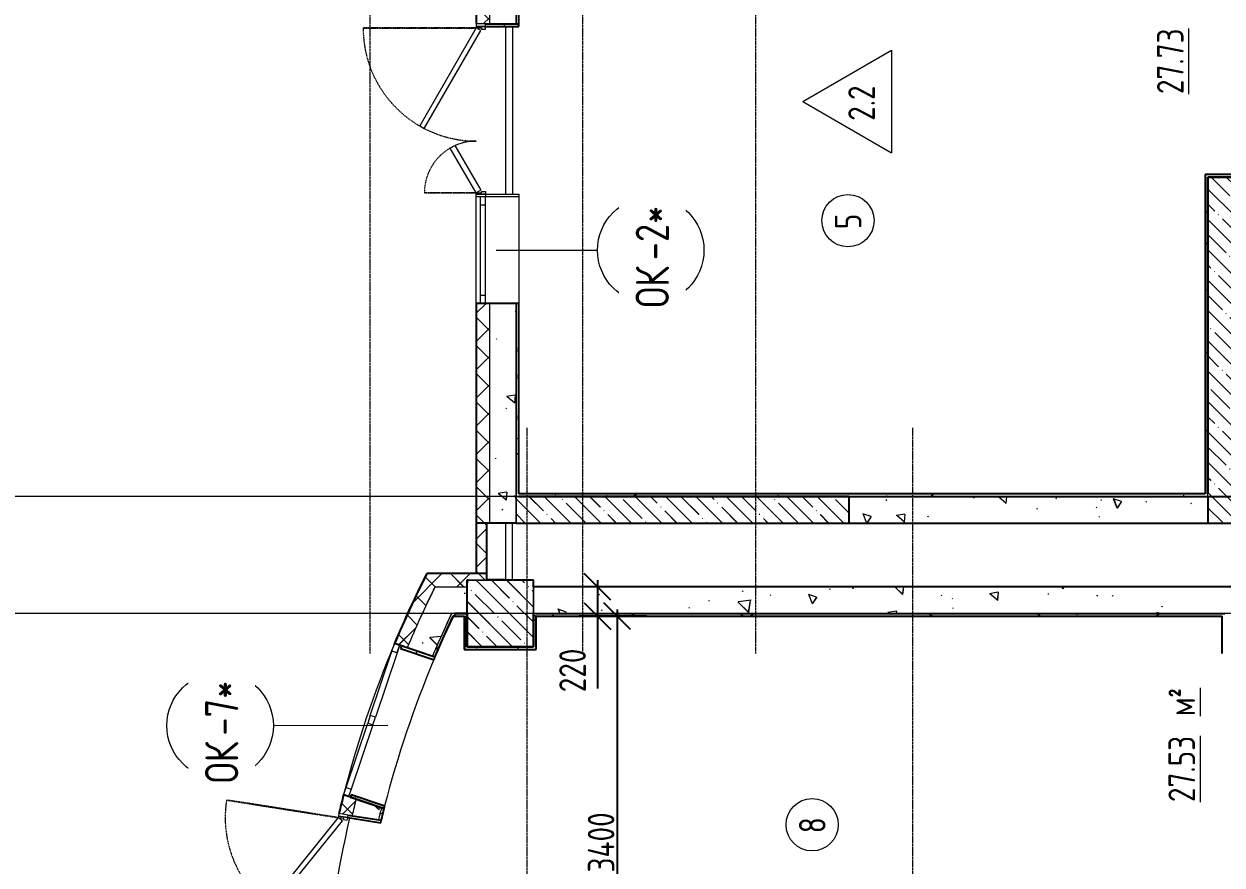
# Model space of a CAD drawing. Header units: millimetres. Extents: x -11854 to 4360091, y -19344 to 4989148.
# Drawn here: x 4962 to 13969, y 40592 to 46912 of the extents above; entities that cross this region are included whole.
import ezdxf

# ---------------------------------------------------------------- set-up
doc = ezdxf.new("R2010")
doc.units = ezdxf.units.MM
doc.linetypes.add('Линия сетки', pattern=[22.225, 12.7, -3.175, 3.175, -3.175])
doc.linetypes.add('Штрих', pattern=[6.35, 3.175, -3.175])
doc.layers.get('0').update_dxf_attribs({"color": 254})
doc.layers.get('Defpoints').update_dxf_attribs({"color": 254})
for name, color, linetype, lineweight in [('A-ANNO-DIMS', 254, 'Continuous', 9), ('A-AREA-IDEN', 254, 'Continuous', 9), ('A-DOOR', 254, 'Continuous', 9), ('A-DOOR-FRAM', 254, 'Continuous', 18), ('A-FLOR', 254, 'Continuous', 9), ('A-GLAZ', 254, 'Continuous', 9), ('A-GLAZ-IDEN', 254, 'Continuous', 9), ('A-WALL', 254, 'Continuous', 9), ('S-GRID', 254, 'Continuous', 9)]:
    doc.layers.add(name, color=color, linetype=linetype, lineweight=lineweight)
doc.styles.add('ISOCPEUR', font='isocpeur.ttf', dxfattribs={"width": 0.8, "height": 200})
doc.styles.add('ISOCPEUR_1', font='isocpeur.ttf', dxfattribs={"width": 0.8, "height": 250})
doc.styles.add('ISOCPEUR_B', font='', dxfattribs={"width": 0.8, "height": 200})
doc.styles.add('ISOCPEUR_B_1', font='', dxfattribs={"width": 0.8, "height": 200})
doc.styles.get('ISOCPEUR_B').set_extended_font_data('ISOCPEUR', bold=True)
doc.styles.get('ISOCPEUR_B_1').set_extended_font_data('ISOCPEUR', bold=True)
doc.dimstyles.new('2_0_мм_ISOCPEUR', dxfattribs={"dimscale": 304.8, "dimtxt": 199.196235, "dimasz": 0.656168, "dimexe": 0.459318, "dimexo": 0.625, "dimgap": 0.065617, "dimtad": 1, "dimdec": 0, "dimtxsty": 'ISOCPEUR', "dimblk1": 'OBLIQUE', "dimblk2": 'OBLIQUE', "dimsah": 1, "dimcen": 2.5, "dimdle": 0.164042, "dimazin": 3, "dimtfac": 1, "dimtix": 1, "dimtmove": 0, "dimatfit": 3, "dimfxl": 0.787402, "dimfxlon": 1, "dimtvp": 1, "dimarcsym": 2})
doc.dimstyles.new('2_0_мм_ISOCPEUR_1', dxfattribs={"dimscale": 304.8, "dimtxt": 199.196235, "dimasz": 0.656168, "dimexe": 0.459318, "dimexo": 0.625, "dimgap": 0.065617, "dimtad": 1, "dimdec": 0, "dimtxsty": 'ISOCPEUR', "dimblk1": 'OBLIQUE', "dimblk2": 'OBLIQUE', "dimsah": 1, "dimcen": 2.5, "dimdle": 0.164042, "dimazin": 3, "dimtfac": 1, "dimtix": 1, "dimtmove": 1, "dimatfit": 3, "dimfxl": 0.787402, "dimfxlon": 1, "dimtvp": 1, "dimarcsym": 2})
pattern_1 = [(135, (23409.34, 513535.32), (-114.04925, -114.04925), []), (135, (23409.34, 513649.37), (-114.04925, -114.04925), [201.612, -40.322, 3.353, -36.97])]
pattern_2 = [(140, (23409.34, 513535.3), (63.7558, 728.7365), [76.2, -838.2]), (85, (23409.34, 513535.3), (-764.2276, -140.9716), [60.96, -670.56]), (190.451, (23414.65, 513596.05), (-700.4668, 587.77), [64.76, -712.36]), (136.184, (23206.1, 513535.3), (168.171, 1084.3162), [114.3, -1257.3]), (186.636, (23220.2, 513625.7), (-989.7098, 949.61), [97.14, -1068.54]), (81.184, (23206.1, 513535.3), (-989.7012, 949.6206), [91.44, -1005.84]), (111, (23256.94, 513636.9), (409.0606, 606.4579), [76.2, -838.2]), (56, (23256.94, 513636.9), (-736.7529, 247.2083), [60.96, -670.56]), (161.451, (23291, 513687.46), (-327.6855, 853.6683), [64.76, -712.36]), (127.5, (23409.34, 513535.32), (-338.22012, 12.3547), [6.706, -655.726, 6.706, -674.014, -673.1]), (127.5, (23409.34, 513535.32), (-338.22012, 12.3547), [-1343.152, 6.706, -666.394]), (97.5, (23409.34, 513535.32), (-400.72213, 267.27887), [6.706, -381.406, 6.706, -640.486, -256.54]), (97.5, (23409.34, 513535.32), (-400.72213, 267.27887), [-1035.304, 6.706, -249.834]), (57.5, (23409.34, 513308.76), (22.91534, 542.36333), [6.706, -247.294, 6.706, -1837.334]), (57.5, (23409.34, 513308.76), (22.91534, 542.36333), [-260.706, -785.774, 6.706, -1044.854]), (47.5, (23409.34, 513207.16), (-101.7071, 592.51696), [6.706, -323.494, 6.706, -1266.342]), (47.5, (23409.34, 513207.16), (-101.7071, 592.51696), [-336.906, -519.582, 6.706, -740.054])]
pattern_3 = [(135, (23409.34, 513535.32), (-106.066017, -106.066017), []), (225, (23409.34, 513535.32), (106.066017, -106.066017), [])]
pattern_4 = [(90, (23409.34, 513535.32), (-101.6, 406.4), [33.528, -271.272, 33.528, -271.272, -1625.6]), (90, (23409.34, 513535.32), (-101.6, 406.4), [-609.6, 33.528, -576.072, 33.528, -271.272, -711.2]), (90, (23409.34, 513535.32), (-101.6, 406.4), [-1524, 33.528, -169.672, 33.528, -474.472]), (210, (23358.54, 513687.72), (-301.152724, -291.18818), [33.528, -271.272, 33.528, -1896.872]), (210, (23358.54, 513687.72), (-301.152724, -291.18818), [-338.328, -271.272, 33.528, -576.072, -1016]), (210, (23358.54, 513687.72), (-301.152724, -291.18818), [-1219.2, 33.528, -271.272, 33.528, -677.672]), (210, (23358.54, 513687.72), (-301.152724, -291.18818), [-1557.528, -169.672, 33.528, -474.472]), (330, (23155.34, 513738.52), (402.752724, -115.21182), [33.528, -271.272, 33.528, -1896.872]), (330, (23155.34, 513738.52), (402.752724, -115.21182), [-338.328, -271.272, 33.528, -576.072, -1016]), (330, (23155.34, 513738.52), (402.752724, -115.21182), [-1219.2, 33.528, -271.272, 33.528, -677.672]), (330, (23155.34, 513738.52), (402.752724, -115.21182), [-1557.528, -169.672, 33.528, -474.472])]
pattern_5 = [(135, (23408.74, 513535.32), (-114.04925, -114.04925), []), (135, (23408.74, 513649.37), (-114.04925, -114.04925), [201.612, -40.322, 3.353, -36.97])]
pattern_6 = [(140, (23408.74, 513535.3), (63.7558, 728.7365), [76.2, -838.2]), (85, (23408.74, 513535.3), (-764.2276, -140.9716), [60.96, -670.56]), (190.451, (23414.05, 513596.05), (-700.4668, 587.77), [64.76, -712.36]), (136.184, (23205.5, 513535.3), (168.171, 1084.3162), [114.3, -1257.3]), (186.636, (23219.6, 513625.7), (-989.7098, 949.61), [97.14, -1068.54]), (81.184, (23205.5, 513535.3), (-989.7012, 949.6206), [91.44, -1005.84]), (111, (23256.34, 513636.9), (409.0606, 606.4579), [76.2, -838.2]), (56, (23256.34, 513636.9), (-736.7529, 247.2083), [60.96, -670.56]), (161.451, (23290.4, 513687.46), (-327.6855, 853.6683), [64.76, -712.36]), (127.5, (23408.74, 513535.32), (-338.22012, 12.3547), [6.706, -655.726, 6.706, -674.014, -673.1]), (127.5, (23408.74, 513535.32), (-338.22012, 12.3547), [-1343.152, 6.706, -666.394]), (97.5, (23408.74, 513535.32), (-400.72213, 267.27887), [6.706, -381.406, 6.706, -640.486, -256.54]), (97.5, (23408.74, 513535.32), (-400.72213, 267.27887), [-1035.304, 6.706, -249.834]), (57.5, (23408.74, 513308.76), (22.91534, 542.36333), [6.706, -247.294, 6.706, -1837.334]), (57.5, (23408.74, 513308.76), (22.91534, 542.36333), [-260.706, -785.774, 6.706, -1044.854]), (47.5, (23408.74, 513207.16), (-101.7071, 592.51696), [6.706, -323.494, 6.706, -1266.342]), (47.5, (23408.74, 513207.16), (-101.7071, 592.51696), [-336.906, -519.582, 6.706, -740.054])]
pattern_7 = [(135, (23408.74, 513535.32), (-106.066017, -106.066017), []), (225, (23408.74, 513535.32), (106.066017, -106.066017), [])]
pattern_8 = [(90, (23408.74, 513535.32), (-101.6, 406.4), [33.528, -271.272, 33.528, -271.272, -1625.6]), (90, (23408.74, 513535.32), (-101.6, 406.4), [-609.6, 33.528, -576.072, 33.528, -271.272, -711.2]), (90, (23408.74, 513535.32), (-101.6, 406.4), [-1524, 33.528, -169.672, 33.528, -474.472]), (210, (23357.94, 513687.72), (-301.152724, -291.18818), [33.528, -271.272, 33.528, -1896.872]), (210, (23357.94, 513687.72), (-301.152724, -291.18818), [-338.328, -271.272, 33.528, -576.072, -1016]), (210, (23357.94, 513687.72), (-301.152724, -291.18818), [-1219.2, 33.528, -271.272, 33.528, -677.672]), (210, (23357.94, 513687.72), (-301.152724, -291.18818), [-1557.528, -169.672, 33.528, -474.472]), (330, (23154.74, 513738.52), (402.752724, -115.21182), [33.528, -271.272, 33.528, -1896.872]), (330, (23154.74, 513738.52), (402.752724, -115.21182), [-338.328, -271.272, 33.528, -576.072, -1016]), (330, (23154.74, 513738.52), (402.752724, -115.21182), [-1219.2, 33.528, -271.272, 33.528, -677.672]), (330, (23154.74, 513738.52), (402.752724, -115.21182), [-1557.528, -169.672, 33.528, -474.472])]

# ---------------------------------------------------------------- blocks, each defined once
blk = doc.blocks.new('Дверь_Двупольная_внутренняя ПВХ профиль - Дверной блок наружный металлический остекленный ДНМО 24х13 Л-6073768-1Г')
at = {"layer": 'A-DOOR', "linetype": 'Штрих'}
for p, q in [((618, 1000), (618, 150)), ((-618, 540), (-618, 150))]:
    blk.add_line(p, q, dxfattribs=at)
at = {"layer": 'A-DOOR'}
for p, q in [((620, 1000), (618, 1000)), ((-620, 540), (-618, 540)), ((-650, 150), (-630, 150)), ((-650, 80), (-650, 150)), ((-630, 150), (-630, 80)), ((-618, 150), (-620, 150)), ((618, 150), (620, 150)), ((650, 150), (630, 150)), ((630, 150), (630, 80)), ((650, 80), (650, 150)), ((-630, 80), (-650, 80)), ((630, 80), (650, 80))]:
    blk.add_line(p, q, dxfattribs=at)
at = {"layer": 'A-DOOR', "linetype": 'Штрих', "lineweight": 18}
for p, q in [((620, 150), (620, 1000)), ((-620, 150), (-620, 540))]:
    blk.add_line(p, q, dxfattribs=at)
at = {"layer": 'A-DOOR', "lineweight": 18}
for p, q in [((-116.1, 575), (-136.1, 540.4)), ((620, 150), (-116.1, 575)), ((-136.1, 540.4), (600, 115.4)), ((-620, 150), (-282.3, 345)), ((-262.3, 310.4), (-600, 115.4)), ((-282.3, 345), (-262.3, 310.4)), ((-600, 115.4), (-620, 150)), ((600, 115.4), (620, 150))]:
    blk.add_line(p, q, dxfattribs=at)
at = {"layer": 'A-DOOR', "linetype": 'Штрих'}
for centre, radius, start, end in [((620, 150), 850, 90, 180), ((-620, 150), 390, 360, 90)]:
    blk.add_arc(centre, radius, start, end, dxfattribs=at)
at = {"layer": 'A-DOOR-FRAM'}
for p, q in [((-630, 150), (-620, 150)), ((-630, 80), (-630, 150)), ((-620, 150), (-620, 110)), ((-620, 110), (-610, 110)), ((-610, 110), (-610, 80)), ((620, 110), (610, 110)), ((610, 110), (610, 80)), ((630, 150), (620, 150)), ((620, 150), (620, 110)), ((630, 80), (630, 150)), ((-610, 80), (-630, 80)), ((610, 80), (630, 80))]:
    blk.add_line(p, q, dxfattribs=at)
blk = doc.blocks.new('Окно 1800х800 - ОК 1200Х1800_ОК-3_1 _ВНУТРЕННИЕ ОКНА_ EI 31-7437646-1Г')
at = {"layer": 'A-GLAZ', "lineweight": 18}
for p, q in [((-475, -110), (-415, -110)), ((-415, -150), (-475, -150)), ((-415, -110), (-415, -150)), ((665, -110), (725, -110)), ((665, -150), (665, -110)), ((725, -150), (665, -150))]:
    blk.add_line(p, q, dxfattribs=at)
at = {"layer": 'A-GLAZ'}
for p, q in [((-415, -110), (-415, -150)), ((-415, -110), (95, -110)), ((95, -150), (-415, -150)), ((155, -110), (95, -110)), ((95, -110), (95, -150)), ((95, -150), (155, -150)), ((155, -110), (665, -110)), ((155, -150), (155, -110)), ((665, -150), (155, -150)), ((665, -150), (665, -110))]:
    blk.add_line(p, q, dxfattribs=at)
blk = doc.blocks.new('АР-Марка-Помещения-Этаж_Секция_Номер - Номер-1294543-1Г')
at = {"layer": 'A-AREA-IDEN'}
blk.add_circle((0, 1.219), 1.965, dxfattribs=at)
blk = doc.blocks.new('_Oblique')
at = {"color": 0, "linetype": 'ByBlock', "lineweight": -2}
blk.add_line((-0.5, -0.5), (0.5, 0.5), dxfattribs=at)
blk = doc.blocks.new('*D731')
at = {"layer": 'A-ANNO-DIMS', "color": 0, "lineweight": -2, "transparency": 16777216}
for p, q in [((9272.9, 42732.4), (9272.9, 42462.4)), ((9641.8, 42682.4), (9132.9, 42682.4)), ((9641.8, 42462.4), (9132.9, 42462.4)), ((9272.9, 42462.4), (9272.9, 41918.4))]:
    blk.add_line(p, q, dxfattribs=at)
at = {"layer": 'Defpoints', "color": 0, "transparency": 16777216}
for p in [(9660.9, 42682.4), (9272.9, 42462.4), (9660.9, 42462.4)]:
    blk.add_point(p, dxfattribs=at)
at = {"layer": 'A-ANNO-DIMS', "color": 0, "lineweight": -2, "transparency": 16777216, "xscale": 200, "yscale": 200, "zscale": 200}
for p, rotation in [((9272.9, 42682.4), 90), ((9272.9, 42462.4), 270)]:
    blk.add_blockref('_Oblique', p, dxfattribs=dict(at, rotation=rotation))
at = {"layer": 'A-ANNO-DIMS', "color": 0, "transparency": 16777216, "insert": (8986.2, 41890.5), "char_height": 200, "width": 399.925, "attachment_point": 1, "rotation": 90, "line_spacing_factor": 1.149209, "style": 'ISOCPEUR'}
blk.add_mtext('\\A1;220', dxfattribs=at)
blk = doc.blocks.new('*D732')
at = {"layer": 'A-ANNO-DIMS', "color": 0, "lineweight": -2, "transparency": 16777216}
for p, q in [((9420.9, 42512.4), (9420.9, 39012.4)), ((9641.8, 42462.4), (9280.9, 42462.4)), ((9641.8, 39062.4), (9280.9, 39062.4))]:
    blk.add_line(p, q, dxfattribs=at)
at = {"layer": 'Defpoints', "color": 0, "transparency": 16777216}
for p in [(9660.9, 42462.4), (9420.9, 39062.4), (9660.9, 39062.4)]:
    blk.add_point(p, dxfattribs=at)
at = {"layer": 'A-ANNO-DIMS', "color": 0, "lineweight": -2, "transparency": 16777216, "xscale": 200, "yscale": 200, "zscale": 200}
for p, rotation in [((9420.9, 42462.4), 90), ((9420.9, 39062.4), 270)]:
    blk.add_blockref('_Oblique', p, dxfattribs=dict(at, rotation=rotation))
at = {"layer": 'A-ANNO-DIMS', "color": 0, "transparency": 16777216, "insert": (9300.9, 40762.4), "char_height": 200, "width": 551.62, "attachment_point": 5, "rotation": 90, "style": 'ISOCPEUR'}
blk.add_mtext('\\A1;3400', dxfattribs=at)
blk = doc.blocks.new('Марка окна - Марка окна-2857-1Г')
at = {"layer": 'A-GLAZ-IDEN'}
blk.add_circle((0, 0), 4.001, dxfattribs=at)
blk = doc.blocks.new('Дверь_Двупольная_внутренняя ПВХ профиль - Дверной блок наружный металлический остекленный ДНМО 24х13 Л-6073768-1Д')
at = {"layer": 'A-DOOR', "linetype": 'Штрих'}
for p, q in [((618, 1000), (618, 150)), ((-618, 540), (-618, 150))]:
    blk.add_line(p, q, dxfattribs=at)
at = {"layer": 'A-DOOR'}
for p, q in [((620, 1000), (618, 1000)), ((-620, 540), (-618, 540)), ((-650, 150), (-630, 150)), ((-650, 80), (-650, 150)), ((-630, 150), (-630, 80)), ((-618, 150), (-620, 150)), ((618, 150), (620, 150)), ((650, 150), (630, 150)), ((630, 150), (630, 80)), ((650, 80), (650, 150)), ((-630, 80), (-650, 80)), ((630, 80), (650, 80))]:
    blk.add_line(p, q, dxfattribs=at)
at = {"layer": 'A-DOOR', "linetype": 'Штрих', "lineweight": 18}
for p, q in [((620, 150), (620, 1000)), ((-620, 150), (-620, 540))]:
    blk.add_line(p, q, dxfattribs=at)
at = {"layer": 'A-DOOR', "lineweight": 18}
for p, q in [((-116.1, 575), (-136.1, 540.4)), ((620, 150), (-116.1, 575)), ((-136.1, 540.4), (600, 115.4)), ((-620, 150), (-282.3, 345)), ((-262.3, 310.4), (-600, 115.4)), ((-282.3, 345), (-262.3, 310.4)), ((-600, 115.4), (-620, 150)), ((600, 115.4), (620, 150))]:
    blk.add_line(p, q, dxfattribs=at)
at = {"layer": 'A-DOOR', "linetype": 'Штрих'}
for centre, radius, start, end in [((620, 150), 850, 90, 180), ((-620, 150), 390, 360, 90)]:
    blk.add_arc(centre, radius, start, end, dxfattribs=at)
at = {"layer": 'A-DOOR-FRAM'}
for p, q in [((-630, 150), (-620, 150)), ((-630, 80), (-630, 150)), ((-620, 150), (-620, 110)), ((-620, 110), (-610, 110)), ((-610, 110), (-610, 80)), ((620, 110), (610, 110)), ((610, 110), (610, 80)), ((630, 150), (620, 150)), ((620, 150), (620, 110)), ((630, 80), (630, 150)), ((-610, 80), (-630, 80)), ((610, 80), (630, 80))]:
    blk.add_line(p, q, dxfattribs=at)
blk = doc.blocks.new('Окно 1800х800 - ОК 1200Х1800_ОК-3_1 _ВНУТРЕННИЕ ОКНА_ EI 31-V4-1Д')
at = {"layer": 'A-GLAZ', "lineweight": 18}
for p, q in [((-475, -110), (-415, -110)), ((-415, -150), (-475, -150)), ((-415, -110), (-415, -150))]:
    blk.add_line(p, q, dxfattribs=at)
at = {"layer": 'A-GLAZ'}
for p, q in [((-415, -110), (-415, -150)), ((-415, -110), (-410.3, -110)), ((-396.8, -150), (-415, -150))]:
    blk.add_line(p, q, dxfattribs=at)
blk = doc.blocks.new('Окно 1800х800 - ОК 800Х1800_ОК-3_1 _ВНУТРЕННИЕ ОКНА_ EI 31 _-7438692-1Д')
at = {"layer": 'A-GLAZ', "lineweight": 18}
for p, q in [((-215, 120), (-275, 120)), ((-215, 80), (-215, 120)), ((525, 120), (465, 120)), ((465, 120), (465, 80)), ((-275, 80), (-215, 80)), ((465, 80), (525, 80))]:
    blk.add_line(p, q, dxfattribs=at)
at = {"layer": 'A-GLAZ'}
for p, q in [((-215, 80), (-215, 120)), ((465, 120), (-215, 120)), ((465, 120), (465, 80)), ((-215, 80), (465, 80))]:
    blk.add_line(p, q, dxfattribs=at)
blk = doc.blocks.new('АР-Марка-Помещения-Этаж_Секция_Номер - Номер-1294543-1Д')
at = {"layer": 'A-AREA-IDEN'}
blk.add_circle((0, 1.219), 1.965, dxfattribs=at)
blk = doc.blocks.new('МАРКА ПОМЕЩЕНИЯ - ПОЛЫ - ОТДЕЛКА ПОЛА-6347798-1Д')
at = {"layer": 'A-AREA-IDEN'}
for p, q in [((0, 4.233), (-3.855, -2.444)), ((0, 4.233), (3.855, -2.444)), ((3.855, -2.444), (-3.855, -2.444))]:
    blk.add_line(p, q, dxfattribs=at)
blk = doc.blocks.new('Марка окна - Марка окна-2857-1Д')
at = {"layer": 'A-GLAZ-IDEN'}
blk.add_circle((0, 0), 4.001, dxfattribs=at)

msp = doc.modelspace()

# ---------------------------------------------------------------- hatches: boundary and pattern name
at = {"layer": 'A-WALL'}
h = msp.add_hatch(dxfattribs=at)
h.set_pattern_fill('FP_2', color=8, angle=90, style=0, pattern_type=2)
h.set_pattern_definition(pattern_6)
h.paths.add_polyline_path([(8662, 43162.4), (8662, 44812.4), (8462, 44812.4), (8462, 43162.4)])
h.paths.add_polyline_path([(8662, 47462.4), (8462, 47462.4), (8462, 46912.4), (8662, 46912.4)])
h = msp.add_hatch(dxfattribs=at)
h.set_pattern_fill('FP_5', color=8, angle=90, style=0, pattern_type=2)
h.set_pattern_definition(pattern_8)
h.paths.add_polyline_path([(8682, 47462.4), (8662, 47462.4), (8662, 46912.4), (8682, 46912.4), (8682, 47442.4)])
h.paths.add_polyline_path([(8682, 43362.4), (8682, 44812.4), (8662, 44812.4), (8662, 43362.4)])
h = msp.add_hatch(dxfattribs=at)
h.set_pattern_fill('FP_1', color=8, angle=90, style=0, pattern_type=2)
h.set_pattern_definition(pattern_7)
h.paths.add_polyline_path([(8462, 47362.4), (8362, 47362.4), (8362, 46912.4), (8462, 46912.4)])
h.paths.add_polyline_path([(8462, 43306.6), (8462, 44812.4), (8362, 44812.4), (8362, 43162.4), (8462, 43162.4)])
h = msp.add_hatch(dxfattribs=at)
h.set_pattern_fill('FP_5', color=8, angle=90, style=0, pattern_type=2)
h.set_pattern_definition(pattern_8)
h.paths.add_polyline_path([(8682, 46912.4), (8432, 46912.4), (8432, 46892.4), (8682, 46892.4)])
h = msp.add_hatch(dxfattribs=at)
h.set_pattern_fill('FP_5', color=8, angle=90, style=0, pattern_type=2)
h.set_pattern_definition(pattern_8)
h.paths.add_polyline_path([(15842, 45762.4), (15842, 45782.4), (15762, 45782.4), (15762, 45762.4)])
h.paths.add_polyline_path([(15062, 45782.4), (13842, 45782.4), (13842, 45762.4), (15062, 45762.4)])
h = msp.add_hatch(dxfattribs=at)
h.set_pattern_fill('FP_5', color=8, angle=90, style=0, pattern_type=2)
h.set_pattern_definition(pattern_8)
h.paths.add_polyline_path([(13862, 45762.4), (13842, 45762.4), (13842, 43382.4), (13862, 43382.4), (13862, 45417.9)])
h = msp.add_hatch(dxfattribs=at)
h.set_pattern_fill('FP_3', color=8, angle=90, style=0, pattern_type=2)
h.set_pattern_definition(pattern_5)
h.paths.add_polyline_path([(14062, 43162.4), (14062, 45762.4), (13862, 45762.4), (13862, 43162.4)])
h = msp.add_hatch(dxfattribs=at)
h.set_pattern_fill('FP_3', color=8, angle=90, style=0, pattern_type=2)
h.set_pattern_definition(pattern_3)
h.paths.add_polyline_path([(8462.6, 43877.4), (8362.6, 43877.4), (8362.6, 43162.4), (8462.6, 43162.4)])
h = msp.add_hatch(dxfattribs=at)
h.set_pattern_fill('FP_2', color=8, angle=90, style=0, pattern_type=2)
h.set_pattern_definition(pattern_2)
h.paths.add_polyline_path([(8662.6, 43877.4), (8462.6, 43877.4), (8462.6, 43162.4), (8662.6, 43162.4), (8662.6, 43362.4)])
h = msp.add_hatch(dxfattribs=at)
h.set_pattern_fill('FP_4', color=8, angle=90, style=0, pattern_type=2)
h.set_pattern_definition(pattern_4)
h.paths.add_polyline_path([(8682.6, 43382.4), (8682.6, 43877.4), (8662.6, 43877.4), (8662.6, 43362.4), (8682.6, 43362.4)])
h = msp.add_hatch(dxfattribs=at)
h.set_pattern_fill('FP_4', color=8, angle=90, style=0, pattern_type=2)
h.set_pattern_definition(pattern_4)
h.paths.add_polyline_path([(13862.6, 43877.4), (13842.6, 43877.4), (13842.6, 43382.4), (13862.6, 43382.4)])
h = msp.add_hatch(dxfattribs=at)
h.set_pattern_fill('FP_1', color=8, angle=90, style=0, pattern_type=2)
h.set_pattern_definition(pattern_1)
h.paths.add_polyline_path([(14062.6, 43877.4), (13862.6, 43877.4), (13862.6, 43162.4), (14062.6, 43162.4)])
h = msp.add_hatch(dxfattribs=at)
h.set_pattern_fill('FP_3', color=8, angle=90, style=0, pattern_type=2)
h.set_pattern_definition(pattern_5)
h.paths.add_polyline_path([(11162, 43362.4), (8662, 43362.4), (8662, 43162.4), (11162, 43162.4)])
h = msp.add_hatch(dxfattribs=at)
h.set_pattern_fill('FP_1', color=8, angle=90, style=0, pattern_type=2)
h.set_pattern_definition(pattern_1)
h.paths.add_polyline_path([(11162.6, 43362.4), (8662.6, 43362.4), (8662.6, 43162.4), (11162.6, 43162.4)])
h = msp.add_hatch(dxfattribs=at)
h.set_pattern_fill('FP_5', color=8, angle=90, style=0, pattern_type=2)
h.set_pattern_definition(pattern_8)
h.paths.add_polyline_path([(13862, 43362.4), (13862, 43382.4), (8682, 43382.4), (8683.1, 43362.4), (13855.2, 43362.4)])
h = msp.add_hatch(dxfattribs=at)
h.set_pattern_fill('FP_4', color=8, angle=90, style=0, pattern_type=2)
h.set_pattern_definition(pattern_4)
h.paths.add_polyline_path([(13862.6, 43362.4), (13862.6, 43382.4), (8682.6, 43382.4), (8682.6, 43362.4), (12582.3, 43362.4)])
h = msp.add_hatch(dxfattribs=at)
h.set_pattern_fill('FP_2', color=8, angle=90, style=0, pattern_type=2)
h.set_pattern_definition(pattern_6)
h.paths.add_polyline_path([(17562, 43362.4), (11162, 43362.4), (11162, 43162.4), (17562, 43162.4), (17562, 43306.6)])
h = msp.add_hatch(dxfattribs=at)
h.set_pattern_fill('FP_2', color=8, angle=90, style=0, pattern_type=2)
h.set_pattern_definition(pattern_2)
h.paths.add_polyline_path([(17562.6, 43362.4), (11162.6, 43362.4), (11162.6, 43162.4), (17562.6, 43162.4)])
h = msp.add_hatch(dxfattribs=at)
h.set_pattern_fill('FP_1', color=8, angle=90, style=0, pattern_type=2)
h.set_pattern_definition(pattern_7)
h.paths.add_polyline_path([(8442, 42782.4), (8442, 43162.4), (8362, 43162.4), (8362, 42782.4)])
h = msp.add_hatch(dxfattribs=at)
h.set_pattern_fill('FP_3', color=8, angle=90, style=0, pattern_type=2)
h.set_pattern_definition(pattern_3)
h.paths.add_polyline_path([(8442.6, 42782.4), (8442.6, 43162.4), (8362.6, 43162.4), (8362.6, 42782.4), (8392.9, 42782.4)])
h = msp.add_hatch(dxfattribs=at)
h.set_pattern_fill('FP_3', color=8, angle=90, style=0, pattern_type=2)
h.set_pattern_definition(pattern_3)
h.paths.add_polyline_path([(8102.8, 42782.4), (7990.6, 42782.4), (7864.5, 42521.6), (7747.6, 42256.5), (7842.6, 42224.5), (7944, 42455.1), (8077.4, 42732.5)])
h.paths.add_polyline_path([(7459.4, 41087.3), (7364.4, 41119.4), (7329.6, 40979.2), (7428.7, 40963.6), (7443.8, 41025.5)])
h.paths.add_polyline_path([(7226.5, 39679.4), (7127.5, 39695), (7113.5, 39477.7), (7105.3, 39260.1), (7102.8, 39042.4), (7202.8, 39042.4), (7209.7, 39382.8)])
h = msp.add_hatch(dxfattribs=at)
h.set_pattern_fill('FP_1', color=8, angle=90, style=0, pattern_type=2)
h.set_pattern_definition(pattern_7)
h.paths.add_polyline_path([(8102.2, 42782.4), (7990, 42782.4), (7860.9, 42514.9), (7747, 42256.5), (7842, 42224.5), (7943.4, 42455.1), (8076.8, 42732.5), (8100.3, 42778.8)])
h = msp.add_hatch(dxfattribs=at)
h.set_pattern_fill('FP_1', color=8, angle=90, style=0, pattern_type=2)
h.set_pattern_definition(pattern_7)
h.paths.add_polyline_path([(8440.9, 42782.4), (8102.2, 42782.4), (8051.7, 42682.4), (8292, 42682.4), (8292, 42714.1), (8301.5, 42732.4), (8440.9, 42732.4), (8440.9, 42778.8)])
h = msp.add_hatch(dxfattribs=at)
h.set_pattern_fill('FP_3', color=8, angle=90, style=0, pattern_type=2)
h.set_pattern_definition(pattern_3)
h.paths.add_polyline_path([(8441.5, 42782.4), (8102.8, 42782.4), (8052.3, 42682.4), (8292.6, 42682.4), (8292.6, 42714.1), (8302.1, 42732.4), (8441.5, 42732.4)])
h = msp.add_hatch(dxfattribs=at)
h.set_pattern_fill('FP_3', color=8, angle=90, style=0, pattern_type=2)
h.set_pattern_definition(pattern_5)
h.paths.add_polyline_path([(8792, 42732.4), (8292, 42732.4), (8292, 42232.4), (8792, 42232.4), (8792, 42682.4)])
h = msp.add_hatch(dxfattribs=at)
h.set_pattern_fill('FP_1', color=8, angle=90, style=0, pattern_type=2)
h.set_pattern_definition(pattern_1)
h.paths.add_polyline_path([(8792.6, 42732.4), (8292.6, 42732.4), (8292.6, 42232.4), (8792.6, 42232.4), (8792.6, 42682.4)])
h = msp.add_hatch(dxfattribs=at)
h.set_pattern_fill('FP_2', color=8, angle=90, style=0, pattern_type=2)
h.set_pattern_definition(pattern_2)
h.paths.add_polyline_path([(8276.3, 42682.4), (8052.3, 42682.4), (7944, 42455.1), (7842.6, 42224.5), (8032.7, 42160.5), (8103.3, 42322.2), (8183.4, 42494.7), (8236.9, 42604.1)])
h.paths.add_polyline_path([(7649.5, 41023.3), (7459.4, 41087.3), (7428.7, 40963.6), (7626.9, 40932.4), (7638, 40977.9)])
h.paths.add_polyline_path([(7424.8, 39648.2), (7226.5, 39679.4), (7208.4, 39361.1), (7202.8, 39042.4), (7402.8, 39042.4), (7408, 39345.5), (7410.1, 39382.8)])
h = msp.add_hatch(dxfattribs=at)
h.set_pattern_fill('FP_2', color=8, angle=90, style=0, pattern_type=2)
h.set_pattern_definition(pattern_6)
h.paths.add_polyline_path([(8275.7, 42682.4), (8051.7, 42682.4), (7943.4, 42455.1), (7842, 42224.5), (7967, 42182.4), (8041.7, 42182.4), (8102.7, 42322.2), (8192.6, 42514.9), (8252, 42635.4)])
h = msp.add_hatch(dxfattribs=at)
h.set_pattern_fill('FP_2', color=8, angle=90, style=0, pattern_type=2)
h.set_pattern_definition(pattern_6)
h.paths.add_polyline_path([(8292, 42682.4), (8275.7, 42682.4), (8192.6, 42514.9), (8176.9, 42482.4), (8292, 42482.4), (8292, 42514.9)])
h = msp.add_hatch(dxfattribs=at)
h.set_pattern_fill('FP_2', color=8, angle=90, style=0, pattern_type=2)
h.set_pattern_definition(pattern_2)
h.paths.add_polyline_path([(8292.6, 42682.4), (8276.3, 42682.4), (8226.2, 42582.8), (8177.5, 42482.4), (8292.6, 42482.4), (8292.6, 42604.1)])
h = msp.add_hatch(dxfattribs=at)
h.set_pattern_fill('FP_2', color=8, angle=90, style=0, pattern_type=2)
h.set_pattern_definition(pattern_6)
h.paths.add_polyline_path([(16522, 42682.4), (14832, 42682.4), (14832, 42482.4), (16522, 42482.4)])
h.paths.add_polyline_path([(14332, 42682.4), (8792, 42682.4), (8792, 42482.4), (14332, 42482.4)])
h = msp.add_hatch(dxfattribs=at)
h.set_pattern_fill('FP_2', color=8, angle=90, style=0, pattern_type=2)
h.set_pattern_definition(pattern_2)
h.paths.add_polyline_path([(16522.6, 42682.4), (14832.6, 42682.4), (14832.6, 42482.4), (16522.6, 42482.4)])
h.paths.add_polyline_path([(14332.6, 42682.4), (8792.6, 42682.4), (8792.6, 42482.4), (14332.6, 42482.4)])
h = msp.add_hatch(dxfattribs=at)
h.set_pattern_fill('FP_4', color=8, angle=90, style=0, pattern_type=2)
h.set_pattern_definition(pattern_4)
h.paths.add_polyline_path([(8199.6, 42482.4), (8177.5, 42482.4), (8103.3, 42322.2), (8032.7, 42160.5), (8051.7, 42154.1), (8119.3, 42309), (8194.9, 42472.4)])
h.paths.add_polyline_path([(7668.5, 41016.9), (7649.5, 41023.3), (7626.9, 40932.4), (7646.7, 40929.3), (7657.5, 40973.1)])
h.paths.add_polyline_path([(7444.6, 39645.1), (7424.8, 39648.2), (7408, 39345.5), (7402.8, 39042.4), (7422.8, 39042.4), (7422.7, 39062.4), (7429.9, 39382.8)])
h = msp.add_hatch(dxfattribs=at)
h.set_pattern_fill('FP_5', color=8, angle=90, style=0, pattern_type=2)
h.set_pattern_definition(pattern_8)
h.paths.add_polyline_path([(8199, 42482.4), (8176.9, 42482.4), (8102.7, 42322.2), (8041.7, 42182.4), (8063.5, 42182.4), (8118.7, 42309), (8194.3, 42472.4)])
h = msp.add_hatch(dxfattribs=at)
h.set_pattern_fill('FP_5', color=8, angle=90, style=0, pattern_type=2)
h.set_pattern_definition(pattern_8)
h.paths.add_polyline_path([(8292, 42462.4), (8292, 42482.4), (8199, 42482.4), (8189.5, 42462.4), (8272, 42462.4)])
h = msp.add_hatch(dxfattribs=at)
h.set_pattern_fill('FP_4', color=8, angle=90, style=0, pattern_type=2)
h.set_pattern_definition(pattern_4)
h.paths.add_polyline_path([(8292.6, 42482.4), (8199.6, 42482.4), (8190.1, 42462.4), (8292.6, 42462.4)])
h = msp.add_hatch(dxfattribs=at)
h.set_pattern_fill('FP_5', color=8, angle=90, style=0, pattern_type=2)
h.set_pattern_definition(pattern_8)
h.paths.add_polyline_path([(8812, 42462.4), (8812, 42482.4), (8792, 42482.4), (8792, 42232.4), (8812, 42232.4)])
h = msp.add_hatch(dxfattribs=at)
h.set_pattern_fill('FP_4', color=8, angle=90, style=0, pattern_type=2)
h.set_pattern_definition(pattern_4)
h.paths.add_polyline_path([(8812.6, 42482.4), (8792.6, 42482.4), (8792.6, 42232.4), (8812.6, 42232.4), (8812.6, 42462.4)])
h = msp.add_hatch(dxfattribs=at)
h.set_pattern_fill('FP_5', color=8, angle=90, style=0, pattern_type=2)
h.set_pattern_definition(pattern_8)
h.paths.add_polyline_path([(13988.3, 42482.4), (8812, 42482.4), (8812, 42462.4), (13988.3, 42462.4)])
h = msp.add_hatch(dxfattribs=at)
h.set_pattern_fill('FP_4', color=8, angle=90, style=0, pattern_type=2)
h.set_pattern_definition(pattern_4)
h.paths.add_polyline_path([(13988.9, 42482.4), (8812.6, 42482.4), (8812.6, 42462.4), (13988.9, 42462.4)])
h = msp.add_hatch(dxfattribs=at)
h.set_pattern_fill('FP_5', color=8, angle=90, style=0, pattern_type=2)
h.set_pattern_definition(pattern_8)
h.paths.add_polyline_path([(7967, 42182.4), (7799.1, 42239), (7792.7, 42220), (7904.3, 42182.4)])
h = msp.add_hatch(dxfattribs=at)
h.set_pattern_fill('FP_4', color=8, angle=90, style=0, pattern_type=2)
h.set_pattern_definition(pattern_4)
h.paths.add_polyline_path([(8051.7, 42154.1), (7799.7, 42239), (7793.3, 42220), (8045.3, 42135.1)])
h = msp.add_hatch(dxfattribs=at)
h.set_pattern_fill('FP_5', color=8, angle=90, style=0, pattern_type=2)
h.set_pattern_definition(pattern_8)
h.paths.add_polyline_path([(8812, 42212.4), (8812, 42232.4), (8292, 42232.4), (8292, 42212.4), (8683.1, 42212.4)])
h = msp.add_hatch(dxfattribs=at)
h.set_pattern_fill('FP_4', color=8, angle=90, style=0, pattern_type=2)
h.set_pattern_definition(pattern_4)
h.paths.add_polyline_path([(8812.6, 42232.4), (8292.6, 42232.4), (8292.6, 42212.4), (8812.6, 42212.4)])
h = msp.add_hatch(dxfattribs=at)
h.set_pattern_fill('FP_4', color=8, angle=90, style=0, pattern_type=2)
h.set_pattern_definition(pattern_4)
h.paths.add_polyline_path([(7674.9, 41035.8), (7422.9, 41120.7), (7416.5, 41101.8), (7668.5, 41016.9)])
h = msp.add_hatch(dxfattribs=at)
h.set_pattern_fill('FP_4', color=8, angle=90, style=0, pattern_type=2)
h.set_pattern_definition(pattern_4)
h.paths.add_polyline_path([(7646.7, 40929.3), (7398.7, 40968.3), (7395.6, 40948.6), (7643.6, 40909.5)])

# ---------------------------------------------------------------- linework, layer by layer
at = {"layer": 'A-FLOR', "color": 8}
for p, q in [((8581.4, 46892.4), (8581.4, 45632.4)), ((8636.2, 45632.4), (8637.1, 46892.4)), ((8581.4, 43162.4), (8581.4, 42737.4)), ((8582, 43162.4), (8582, 42737.4)), ((8634.2, 42738.4), (8634.4, 43162.4)), ((8634.8, 42738.4), (8635, 43162.4)), ((8440.9, 42738.6), (8634.2, 42738.4)), ((8581.4, 42737.4), (8440.9, 42737.4)), ((8441.5, 42738.6), (8634.8, 42738.4)), ((8582, 42737.4), (8441.5, 42737.4))]:
    msp.add_line(p, q, dxfattribs=at)
for centre, start, end in [((15299.1, 39111), 166.90388, 175.82675), ((15299.3, 39110.4), 166.89971, 175.82248)]:
    msp.add_arc(centre, 8100, start, end, dxfattribs=at)
at = {"layer": 'A-GLAZ-IDEN', "color": 8}
for p, q in [((8512, 45212.4), (9273.6, 45211.5)), ((7698.2, 41640), (6836.7, 41639.1))]:
    msp.add_line(p, q, dxfattribs=at)
at = {"layer": 'A-WALL', "color": 8}
for p, q in [((8462, 47462.4), (8462, 46912.4)), ((8662, 46912.4), (8662, 47462.4)), ((8662, 47462.4), (8662, 46912.4)), ((8362, 44812.4), (8362, 45612.4)), ((8432, 45632.4), (8682, 45632.4)), ((8682, 45612.4), (8432, 45612.4)), ((8682, 45632.4), (8682, 44812.4)), ((8462, 44812.4), (8462, 43162.4)), ((8662, 43162.4), (8662, 44812.4)), ((8662, 44812.4), (8662, 43162.4)), ((8462.6, 43877.4), (8462.6, 43162.4)), ((8662.6, 43162.4), (8662.6, 43877.4)), ((8662.6, 43877.4), (8662.6, 43162.4)), ((8662, 43362.4), (8682, 43362.4)), ((8662.6, 43362.4), (8682.6, 43362.4)), ((13862, 43362.4), (13862, 43382.4)), ((13862.6, 43362.4), (13862.6, 43382.4)), ((8292, 42482.4), (8292, 42714.1)), ((8292, 42714.1), (8292, 42682.4)), ((8292.6, 42482.4), (8292.6, 42714.1)), ((8292.6, 42714.1), (8292.6, 42682.4)), ((8301.5, 42732.4), (8440.9, 42732.4)), ((8440.9, 42732.4), (8301.5, 42732.4)), ((8302.1, 42732.4), (8441.5, 42732.4)), ((8441.5, 42732.4), (8302.1, 42732.4)), ((8051.7, 42682.4), (8292, 42682.4)), ((8052.3, 42682.4), (8292.6, 42682.4)), ((8292, 42682.4), (8292, 42482.4)), ((8292.6, 42682.4), (8292.6, 42482.4)), ((8792, 42482.4), (8792, 42682.4)), ((8792, 42682.4), (8792, 42482.4)), ((8792.6, 42482.4), (8792.6, 42682.4)), ((8792.6, 42682.4), (8792.6, 42482.4)), ((8199, 42482.4), (8176.9, 42482.4)), ((8199.6, 42482.4), (8177.5, 42482.4)), ((8812, 42482.4), (8792, 42482.4)), ((8812.6, 42482.4), (8792.6, 42482.4))]:
    msp.add_line(p, q, dxfattribs=at)
at = {"layer": 'A-WALL', "color": 8, "lineweight": 25}
for p, q in [((8682, 46892.4), (8682, 47442.4)), ((8362, 47362.4), (8362, 46912.4)), ((8432, 46912.4), (8682, 46912.4)), ((8432, 46892.4), (8682, 46892.4)), ((15062, 45782.4), (13842, 45782.4)), ((13842, 45782.4), (13842, 43382.4)), ((14062, 45762.4), (13862, 45762.4)), ((13862, 45762.4), (13862, 43382.4)), ((13862, 45762.4), (14062, 45762.4)), ((13862, 43382.4), (13862, 45762.4)), ((8662, 44812.4), (8362, 44812.4)), ((8362, 44812.4), (8362, 42782.4)), ((8682, 44812.4), (8662, 44812.4)), ((8682, 43382.4), (8682, 44812.4)), ((8362.6, 43877.4), (8362.6, 42782.4)), ((8682.6, 43382.4), (8682.6, 43877.4)), ((13842.6, 43877.4), (13842.6, 43382.4)), ((13862.6, 43877.4), (13862.6, 43382.4)), ((13862.6, 43382.4), (13862.6, 43877.4)), ((13842, 43382.4), (8682, 43382.4)), ((11162, 43362.4), (8682, 43362.4)), ((8682, 43362.4), (14062, 43362.4)), ((13842.6, 43382.4), (8682.6, 43382.4)), ((11162.6, 43362.4), (8682.6, 43362.4)), ((8682.6, 43362.4), (14062.6, 43362.4)), ((11162, 43362.4), (11162, 43162.4)), ((11162.6, 43362.4), (11162.6, 43162.4)), ((13862, 43362.4), (13862, 43162.4)), ((13862.6, 43362.4), (13862.6, 43162.4)), ((8662, 43162.4), (8362, 43162.4)), ((8662.6, 43162.4), (8362.6, 43162.4)), ((8442, 42782.4), (8442, 43162.4)), ((8442.6, 42782.4), (8442.6, 43162.4)), ((8662, 43162.4), (17762, 43162.4)), ((8662.6, 43162.4), (17762.6, 43162.4)), ((13862, 43162.4), (14062, 43162.4)), ((13862.6, 43162.4), (14062.6, 43162.4)), ((8442, 42782.4), (7990, 42782.4)), ((8442.6, 42782.4), (7990.6, 42782.4)), ((8440.9, 42732.4), (8440.9, 42782.4)), ((8441.5, 42732.4), (8441.5, 42782.4)), ((8301.5, 42732.4), (8292, 42732.4)), ((8292, 42732.4), (8292, 42714.1)), ((8302.1, 42732.4), (8292.6, 42732.4)), ((8292.6, 42732.4), (8292.6, 42714.1)), ((8792, 42732.4), (8440.9, 42732.4)), ((8792.6, 42732.4), (8441.5, 42732.4)), ((8792, 42682.4), (8792, 42732.4)), ((8792.6, 42682.4), (8792.6, 42732.4)), ((14332, 42682.4), (8792, 42682.4)), ((14332.6, 42682.4), (8792.6, 42682.4)), ((8189.5, 42462.4), (8272, 42462.4)), ((8190.1, 42462.4), (8272.6, 42462.4)), ((8199, 42482.4), (8292, 42482.4)), ((8292, 42482.4), (8199, 42482.4)), ((8199.6, 42482.4), (8292.6, 42482.4)), ((8292.6, 42482.4), (8199.6, 42482.4)), ((8272, 42462.4), (8272, 42212.4)), ((8272.6, 42462.4), (8272.6, 42212.4)), ((8292, 42482.4), (8292, 42232.4)), ((8292, 42232.4), (8292, 42482.4)), ((8292.6, 42482.4), (8292.6, 42232.4)), ((8292.6, 42232.4), (8292.6, 42482.4)), ((8792, 42232.4), (8792, 42482.4)), ((8792, 42482.4), (8792, 42232.4)), ((8792.6, 42232.4), (8792.6, 42482.4)), ((8792.6, 42482.4), (8792.6, 42232.4)), ((8812, 42482.4), (13988.3, 42482.4)), ((8812, 42212.4), (8812, 42462.4)), ((8812, 42462.4), (13968.3, 42462.4)), ((8812.6, 42482.4), (13988.9, 42482.4)), ((8812.6, 42212.4), (8812.6, 42462.4)), ((8812.6, 42462.4), (13968.9, 42462.4)), ((13968.3, 42462.4), (13968.3, 42182.4)), ((7967, 42182.4), (7747, 42256.5)), ((8051.7, 42154.1), (7747.6, 42256.5)), ((7799.1, 42239), (7792.7, 42220)), ((7792.7, 42220), (7904.3, 42182.4)), ((7799.7, 42239), (7793.3, 42220)), ((7793.3, 42220), (8045.3, 42135.1)), ((8045.3, 42135.1), (8051.7, 42154.1)), ((8272, 42212.4), (8812, 42212.4)), ((8272.6, 42212.4), (8812.6, 42212.4)), ((8292, 42232.4), (8792, 42232.4)), ((8792, 42232.4), (8292, 42232.4)), ((8292.6, 42232.4), (8792.6, 42232.4)), ((8792.6, 42232.4), (8292.6, 42232.4)), ((7668.5, 41016.9), (7364.4, 41119.4)), ((7422.9, 41120.7), (7416.5, 41101.8)), ((7416.5, 41101.8), (7668.5, 41016.9)), ((7674.9, 41035.8), (7422.9, 41120.7)), ((7668.5, 41016.9), (7674.9, 41035.8)), ((7395.6, 40948.6), (7643.6, 40909.5)), ((7398.7, 40968.3), (7646.7, 40929.3)), ((7643.6, 40909.5), (7646.7, 40929.3))]:
    msp.add_line(p, q, dxfattribs=at)
at = {"layer": 'A-WALL', "color": 8, "lineweight": 25, "flags": 128}
for points in [[(8292, 42714.1), (8296.7, 42723.3), (8301.5, 42732.4)], [(8292.6, 42714.1), (8297.3, 42723.3), (8302.1, 42732.4)], [(8051.7, 42154.1), (8119.3, 42309), (8190.1, 42462.4)], [(8063.2, 42182.5), (8118.7, 42309), (8189.5, 42462.4)]]:
    msp.add_lwpolyline(points, dxfattribs=at)
at = {"layer": 'A-WALL', "color": 8, "lineweight": 25}
for centre, radius, start, end in [((15364.4, 39056.5), 8262.2, 153.19482, 157.21287), ((15365, 39056.5), 8262.2, 153.19482, 157.21287), ((15365, 39056.5), 8262.2, 165.54178, 166.54331), ((15365, 39056.5), 7942.2, 165.70988, 166.36111)]:
    msp.add_arc(centre, radius, start, end, dxfattribs=at)
at = {"layer": 'A-WALL', "color": 8}
for centre, radius, start, end in [((15364.5, 39056.4), 8162.4, 153.62584, 157.16172), ((15365.1, 39056.4), 8162.4, 153.62584, 157.16172), ((15364.8, 39056.6), 7962, 154.51514, 157.05569), ((15365, 39056.5), 7962.2, 154.51521, 157.05566), ((15364.2, 39056.6), 7962, 154.51514, 156.88335), ((15364.4, 39056.5), 7962.2, 154.51521, 156.88333), ((15365, 39056.5), 8262.2, 157.21287, 165.54178), ((15364.4, 39056.5), 8262.2, 157.21287, 157.76623), ((15365, 39056.5), 7942.2, 157.18928, 165.56536), ((15365, 39056.5), 8162.2, 165.59289, 166.48791), ((15365, 39056.5), 7962.2, 165.69898, 166.37292), ((15365, 39056.5), 7962.2, 165.69898, 166.37292)]:
    msp.add_arc(centre, radius, start, end, dxfattribs=at)
at = {"layer": 'S-GRID', "color": 8, "linetype": 'Линия сетки'}
for p, q in [((7562, 75548.5), (7562, 42182.4)), ((9162, 75548.5), (9162, 42182.4)), ((10462, 75548.5), (10462, 42182.4)), ((8742.6, 43877.4), (8742.6, 16449)), ((11642.6, 43877.4), (11642.6, 16449)), ((22662, 43362.4), (-1161, 43362.4)), ((24494.7, 43362.4), (-1161, 43362.4)), ((24894.1, 43362.4), (-496.2, 43362.4)), ((24494.1, 43362.4), (-496.2, 43362.4)), ((22662, 42482.4), (-218.7, 42482.4)), ((24494.7, 42482.4), (-218.7, 42482.4)), ((24894.1, 42482.4), (773.8, 42482.4)), ((24494.1, 42482.4), (773.8, 42482.4))]:
    msp.add_line(p, q, dxfattribs=at)

# ---------------------------------------------------------------- block references
at = {"layer": 'A-AREA-IDEN', "color": 8, "xscale": 99.99999999999991, "yscale": 99.99999999999991, "zscale": 99.99999999999991}
for name, p, rotation in [('МАРКА ПОМЕЩЕНИЯ - ПОЛЫ - ОТДЕЛКА ПОЛА-6347798-1Д', (11239.6, 46330.1), 90), ('АР-Марка-Помещения-Этаж_Секция_Номер - Номер-1294543-1Д', (11278.6, 45434.5), 90), ('АР-Марка-Помещения-Этаж_Секция_Номер - Номер-1294543-1Г', (11009.2, 40895.3), 89.99999999999999)]:
    msp.add_blockref(name, p, dxfattribs=dict(at, rotation=rotation))
at = {"layer": 'A-DOOR', "color": 8}
for name, p, rotation in [('Дверь_Двупольная_внутренняя ПВХ профиль - Дверной блок наружный металлический остекленный ДНМО 24х13 Л-6073768-1Д', (8512, 46262.4), 90), ('Дверь_Двупольная_внутренняя ПВХ профиль - Дверной блок наружный металлический остекленный ДНМО 24х13 Л-6073768-1Г', (7376.7, 40313.8), 81.05549096774956)]:
    msp.add_blockref(name, p, dxfattribs=dict(at, rotation=rotation))
at = {"layer": 'A-GLAZ', "color": 8}
for name, p, rotation in [('Окно 1800х800 - ОК 800Х1800_ОК-3_1 _ВНУТРЕННИЕ ОКНА_ EI 31 _-7438692-1Д', (8512, 45087.4), 90), ('Окно 1800х800 - ОК 1200Х1800_ОК-3_1 _ВНУТРЕННИЕ ОКНА_ EI 31-7437646-1Г', (7738.1, 41758.5), 251.3773208613436), ('Окно 1800х800 - ОК 1200Х1800_ОК-3_1 _ВНУТРЕННИЕ ОКНА_ EI 31-V4-1Д', (7737.5, 41758.5), 251.3773208613436)]:
    msp.add_blockref(name, p, dxfattribs=dict(at, rotation=rotation))
at = {"layer": 'A-GLAZ-IDEN', "color": 8, "xscale": 99.99999999999991, "yscale": 99.99999999999991, "zscale": 99.99999999999991}
for name, p, rotation in [('Марка окна - Марка окна-2857-1Д', (9673.7, 45212.4), 90), ('Марка окна - Марка окна-2857-1Г', (6436.6, 41640), 89.99999999999999)]:
    msp.add_blockref(name, p, dxfattribs=dict(at, rotation=rotation))

# ---------------------------------------------------------------- texts
at = {"layer": 'A-AREA-IDEN', "color": 8, "char_height": 200, "attachment_point": 1, "rotation": 90}
for s, insert, width, style in [('\\L27.73 ', (13479.6, 46385.6), 782.447, 'ISOCPEUR_B'), ('2.2', (11158.9, 46184.7), 339.915, 'ISOCPEUR'), ('\\fISOCPEUR|b1|i0|c204|p34|;\\W.8;5', (11057.8, 45370.4), 147.51, 'ISOCPEUR_B'), ('\\L\\fISOCPEUR|b1|i0|c238|p34|;\\W.8;\\L²', (13565.8, 41848.5), 128.27, 'ISOCPEUR_B_1'), ('\\L\\fISOCPEUR|b1|i0|c204|p34|;\\W.8;\\Lм', (13565.8, 41710.9), 166.751, 'ISOCPEUR_B'), ('\\L27.53 ', (13565.8, 41065.4), 782.447, 'ISOCPEUR_B'), ('\\fISOCPEUR|b1|i0|c204|p34|;\\W.8;8', (10788.3, 40831.2), 147.51, 'ISOCPEUR_B')]:
    msp.add_mtext(s, dxfattribs=dict(at, insert=insert, width=width, style=style))

# ---------------------------------------------------------------- dimensions: what is measured, and where the dimension line sits
at = {"layer": 'A-ANNO-DIMS', "color": 8}
dim = msp.add_linear_dim(base=(9272.9, 42462.4), p1=(9660.9, 42682.4), p2=(9660.9, 42462.4), angle=90, dimstyle='2_0_мм_ISOCPEUR', override={"dimfxl": 220}, dxfattribs=at)
dim.commit()
dim.dimension.update_dxf_attribs({"geometry": '*D731', "text_midpoint": (9272.9, 42090.4), "dimtype": 160})
dim = msp.add_linear_dim(base=(9420.9, 39062.4), p1=(9660.9, 42462.4), p2=(9660.9, 39062.4), angle=90, dimstyle='2_0_мм_ISOCPEUR_1', override={"dimfxl": 3400.001122}, dxfattribs=at)
dim.commit()
dim.dimension.update_dxf_attribs({"geometry": '*D732', "text_midpoint": (9300.9, 40762.4)})

# ---------------------------------------------------------------- next in the draw order: texts
at = {"layer": 'A-GLAZ-IDEN', "color": 8, "char_height": 250, "width": 432.911, "attachment_point": 1, "rotation": 90, "style": 'ISOCPEUR_1', "bg_fill": 2}
for insert in [(9560.6, 44780), (6323.4, 41207.6)]:
    msp.add_mtext('ОК', dxfattribs=dict(at, insert=insert))

# ---------------------------------------------------------------- next in the draw order: texts
at = {"layer": 'A-GLAZ-IDEN', "color": 8, "char_height": 250, "width": 606.076, "attachment_point": 1, "rotation": 90, "style": 'ISOCPEUR_1', "bg_fill": 2}
for s, insert in [('-2*', (9560.6, 45137.1)), ('-7*', (6323.4, 41564.8))]:
    msp.add_mtext(s, dxfattribs=dict(at, insert=insert))

doc.saveas('drawing.dxf')
